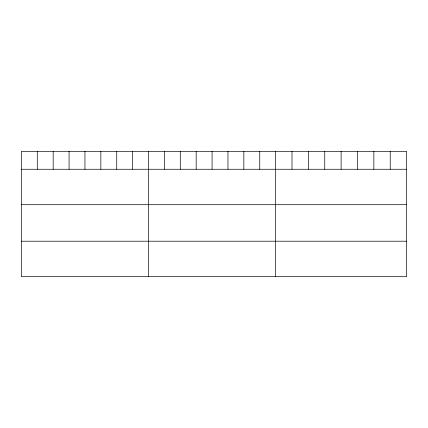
<?xml version="1.0" encoding="UTF-8"?>
<svg xmlns="http://www.w3.org/2000/svg" width="428" height="428" viewBox="0 0 428 428"><rect width="100%" height="100%" fill="white"/><g stroke="black" fill="none" stroke-linecap="round" stroke-linejoin="round"><path stroke-width="0.64" d="M406.6 169.263L406.6 276.643L21.4 276.643L21.4 151.357L406.6 151.357L406.6 169.263L21.4 169.263M21.4 204.696L406.6 204.696M21.4 241.205L406.6 241.205M390.229 151.357L390.229 169.263M373.858 151.357L373.858 169.263M357.487 151.357L357.487 169.263M341.116 151.357L341.116 169.263M324.745 151.357L324.745 169.263M308.374 151.357L308.374 169.263M292.003 151.357L292.003 169.263M275.632 151.357L275.632 276.643M259.743 151.357L259.743 169.263M243.853 151.357L243.853 169.263M227.964 151.357L227.964 169.263M212.074 151.357L212.074 169.263M196.185 151.357L196.185 169.263M180.295 151.357L180.295 169.263M164.406 151.357L164.406 169.263M148.516 151.357L148.516 276.643M132.627 151.357L132.627 169.263M116.737 151.357L116.737 169.263M100.848 151.357L100.848 169.263M84.958 151.357L84.958 169.263M69.069 151.357L69.069 169.263M53.179 151.357L53.179 169.263M37.29 151.357L37.29 169.263"/></g></svg>
